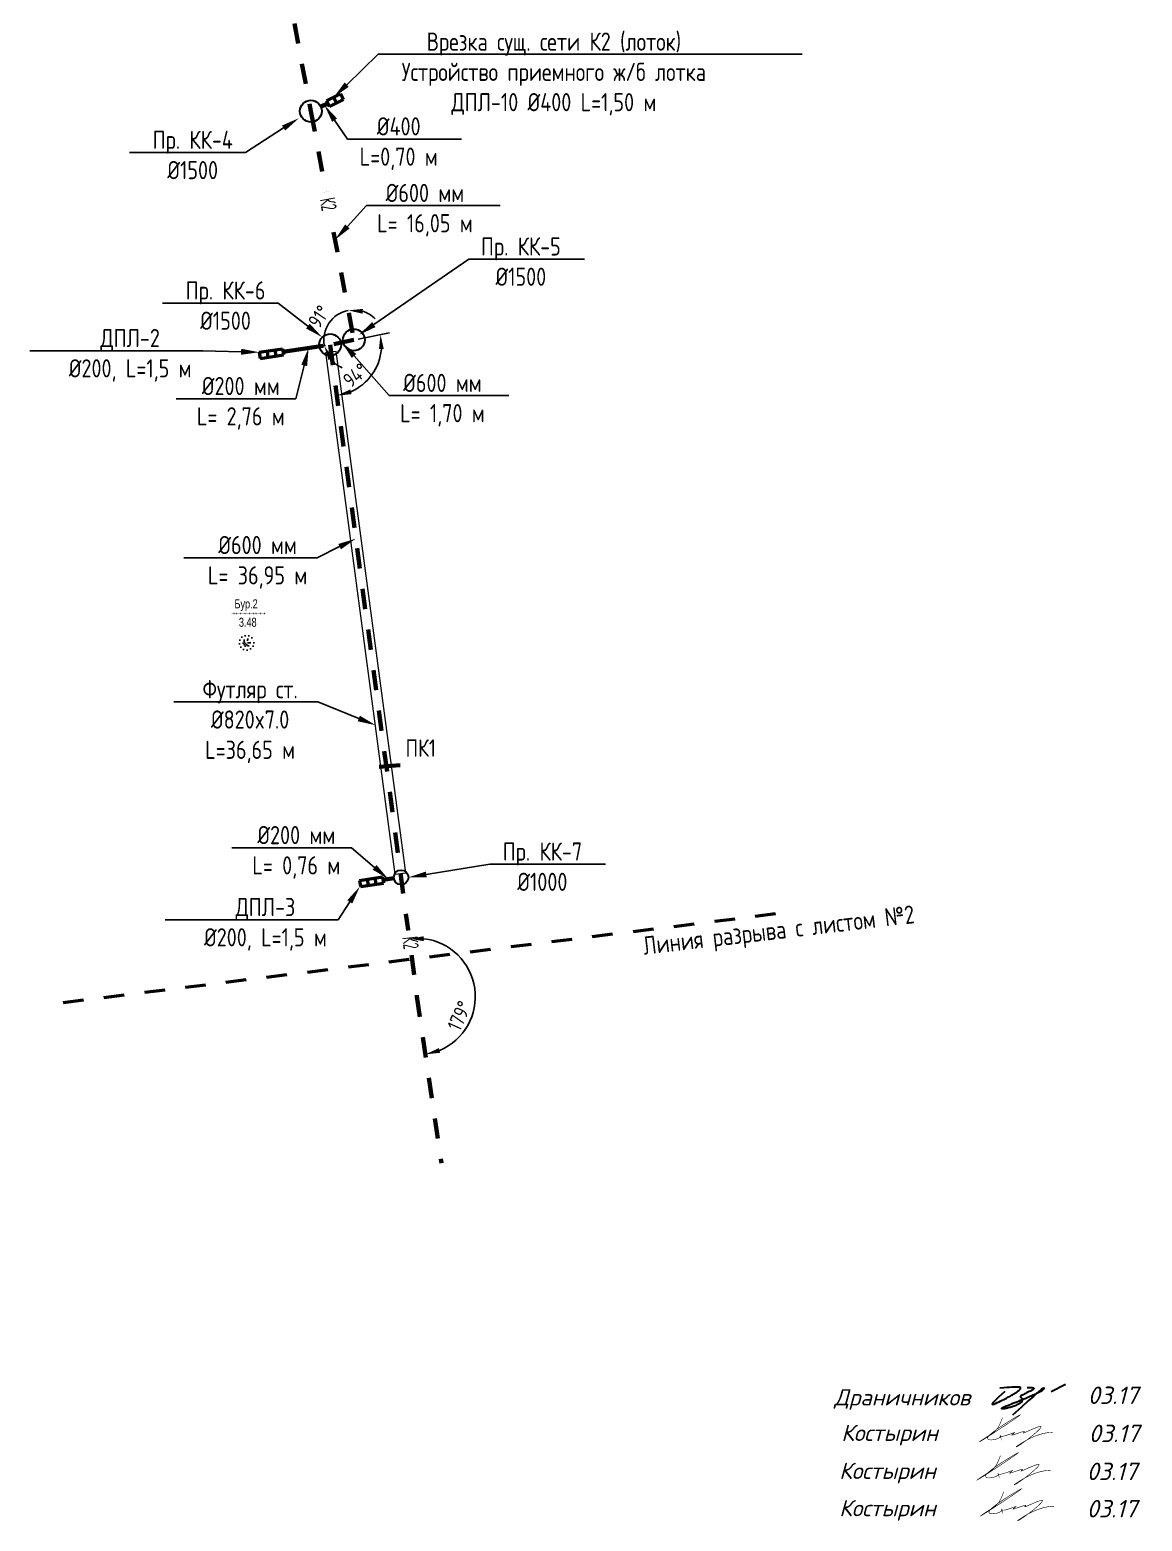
# Model space of a CAD drawing. Header units: millimetres. Extents: x 24859265 to 26550985, y 32092698 to 33532929.
# Drawn here: x 25903322 to 25979847, y 33197458 to 33300070 of the extents above; entities that cross this region are included whole.
import ezdxf
from ezdxf import colors
from ezdxf.entities.mleader import LeaderData, LeaderLine
from ezdxf.math import Vec2, Vec3

# ---------------------------------------------------------------- set-up
doc = ezdxf.new("R2010")
doc.units = ezdxf.units.MM
doc.linetypes.add('CONTI', pattern=[1, 0, 1])
doc.linetypes.add('Штриховая', pattern=[2822.222232818605, 1411.1111164093, -1411.111116409305])
for name, color, linetype in [('BORE', 7, 'CONTI'), ('Выноски', 7, 'Continuous'), ('РАМКА', 7, 'Continuous')]:
    doc.layers.add(name, color=color, linetype=linetype)
for name, color, linetype, lineweight in [('ВК_Текст', 7, 'Continuous', 25), ('Колодца К2', 30, 'Continuous', 30), ('Лотки К2', 30, 'Continuous', 30), ('Пикеты', 1, 'Continuous', 60), ('подпись', 7, 'Continuous', 25), ('Труба К2', 7, 'Continuous', 60)]:
    doc.layers.add(name, color=color, linetype=linetype, lineweight=lineweight)
doc.styles.add('GOST 2.304', font='GOST_0.TTF')
doc.styles.add('GOST_100', font='cs_gost2304.shx', dxfattribs={"width": 0.7, "height": 300})
doc.styles.add('ISO', font='isocpeur.ttf', dxfattribs={"oblique": 15, "height": 2.5})
doc.styles.add('SHRFT', font='TXT', dxfattribs={"width": 0.75})
doc.styles.get("Standard").update_dxf_attribs({"font": 'arial.ttf'})
doc.dimstyles.new('ISO-25', dxfattribs={"dimtxt": 2.5, "dimasz": 2.5, "dimexe": 1.25, "dimexo": 0.625, "dimtad": 1, "dimtxsty": 'Standard', "dimcen": 2.5, "dimadec": 0, "dimazin": 0, "dimtfac": 1, "dimtmove": 0, "dimatfit": 3, "dimfxl": 1, "dimarcsym": 0})

# ---------------------------------------------------------------- blocks, each defined once
blk = doc.blocks.new('*U4')
at = {"color": 255}
blk.add_wipeout([(-200.00000000000006, 125), (199.99999999999994, 125), (199.9999999999999, -125.00000000000006), (-200.0000000000001, -125.00000000000006)], dxfattribs=at)
at = {"layer": 'ВК_Текст', "insert": (0, 0), "char_height": 250, "attachment_point": 5, "style": 'GOST_100'}
blk.add_mtext('К2', dxfattribs=at)
blk = doc.blocks.new('*D26')
at = {"color": 0, "lineweight": -2, "transparency": 16777216}
blk.add_arc((25917882.47380207, 33319931.77534147), 2070.224609303288, 308.5759314372194, 54.69491914469556, dxfattribs=at)
at = {"color": 0, "transparency": 16777216}
for points in [[(25919018.29870229, 33321466.00598546), (25919139.53869921, 33321776.50876203), (25918147.41037103, 33321984.9773645)], [(25919242.74421956, 33318161.77027372), (25919103.98564531, 33318464.8497504), (25918264.12650239, 33317897.03428932)]]:
    blk.add_solid(points, dxfattribs=at)
at = {"color": 0, "transparency": 16777216, "insert": (25920764.73866849, 33320014.06778013), "char_height": 1000, "attachment_point": 5, "rotation": 271.6354252909556, "style": 'GOST 2.304'}
blk.add_mtext('162°', dxfattribs=at)
blk = doc.blocks.new('*D27')
at = {"color": 0, "lineweight": -2, "transparency": 16777216}
blk.add_line((25925916.21213686, 33278795.67998289), (25928059.2859718, 33279230.35063678), dxfattribs=at)
blk.add_arc((25923978.59604503, 33278402.68145905), 3538.780319145479, 293.837835166563, 355.2203393936302, dxfattribs=at)
at = {"color": 0, "transparency": 16777216}
for points in [[(25927338.68719283, 33278098.09711466), (25927671.45332696, 33278117.53447782), (25927446.75817044, 33279106.11419863)], [(25925453.93474358, 33275005.34729384), (25925363.64923419, 33275326.22053657), (25924446.17226066, 33274894.92738704)]]:
    blk.add_solid(points, dxfattribs=at)
at = {"color": 0, "transparency": 16777216, "insert": (25925716.93898015, 33276303.42652947), "char_height": 1000, "attachment_point": 5, "rotation": 39.62734489818458, "style": 'GOST 2.304'}
blk.add_mtext('94°', dxfattribs=at)
blk = doc.blocks.new('*D28')
at = {"color": 0, "lineweight": -2, "transparency": 16777216}
blk.add_arc((25929957.43726328, 33233549.44913443), 4014.564283130288, 292.7111792100353, 83.28351108268237, dxfattribs=at)
at = {"color": 0, "transparency": 16777216}
for points in [[(25930428.24117212, 33237369.79979723), (25930425.6925533, 33237703.12338724), (25929426.9960927, 33237528.81573578)], [(25931552.10286237, 33229685.60203056), (25931462.70607762, 33230006.72401047), (25930544.03853022, 33229577.97266629)]]:
    blk.add_solid(points, dxfattribs=at)
at = {"color": 0, "transparency": 16777216, "insert": (25932873.65359808, 33232228.7217494), "char_height": 1000, "attachment_point": 5, "rotation": 65.63466788379746, "style": 'GOST 2.304'}
blk.add_mtext('179°', dxfattribs=at)
blk = doc.blocks.new('Косов')
at = {"layer": 'подпись', "color": 5, "lineweight": 30, "const_width": 0.07513148009015776}
blk.add_lwpolyline([(0, 0), (-0.07328898886044044, -0.1937150149605031), (-0.1397563794203052, -0.3641328199355485), (-0.2004995418305953, -0.5143439100787646), (-0.2566158462445856, -0.6474387805438937), (-0.3092026628130498, -0.7665079264847918), (-0.3593573616903996, -0.8746418430550875), (-0.4081773130269539, -0.9749310254086367), (-0.4567598869757603, -1.070465968698954), (-0.506434094245833, -1.16395799083557), (-0.5594555077707355, -1.256601700749684), (-0.6183113410436363, -1.349212530128284), (-0.6854888075556573, -1.442605910658244), (-0.7634751207976933, -1.537597274026666), (-0.8547574942615483, -1.63500205192031), (-0.961823141439254, -1.735635676026163), (-1.087159275821705, -1.840313578031214), (-1.232196190668674, -1.949572188416596), (-1.394136498312946, -2.06283193284105), (-1.569125890850955, -2.179234235757235), (-1.753310060384592, -2.297920521618266), (-1.942834699013019, -2.418032214876803), (-2.133845498833807, -2.538710739985959), (-2.322488151948392, -2.659097521398508), (-2.504908350455707, -2.778333983567336), (-2.674847880744665, -2.893545159917949), (-2.816432906361342, -2.993790519765867), (-2.91138568514566, -3.066113141399114), (-2.941428474932991, -3.097556103105944), (-2.888283533561207, -3.075162483174381), (-2.733673118867273, -2.98597535989245), (-2.459319488689516, -2.817037811548403), (-2.046944900863537, -2.555392916430264), (-1.490260853404379, -2.19603471256903), (-0.8309358050285027, -1.765761076967124), (-0.1226274546318109, -1.29932084636971), (0.5810064988913837, -0.8314628575220695), (1.226308356647905, -0.3969359471695952), (1.75962041974276, -0.03048895205745339), (2.127284989280724, 0.2331292910689626), (2.275644366369534, 0.3591699454646005), (2.169348876885579, 0.3239603392578374), (1.846280945803073, 0.14813246007202), (1.362631022866253, -0.1366055395955073), (0.7745895578216277, -0.4985455072475133), (0.1383470004134324, -0.9059792903869948), (-0.4899061996122782, -1.327198736516607), (-1.053979592510814, -1.730495693139119), (-1.497682728534755, -2.084162007757413), (-1.778595489148529, -2.363301329384626), (-1.909379080644158, -2.570264513074903), (-1.916465040521189, -2.714214215392758), (-1.826284906282808, -2.804313092902703), (-1.665270215426744, -2.849723802169251), (-1.459852505455046, -2.859608999757029), (-1.236463313868398, -2.843131342230322), (-1.021534178167485, -2.80945348615387), (-0.8365743664082856, -2.76655938966951), (-0.683404068875916, -2.71771821722939), (-0.5589212064107869, -2.665020434862754), (-0.4600236998535365, -2.610556508599416), (-0.3836094700441208, -2.556416904468506), (-0.3265764378231779, -2.504692088499723), (-0.2858225240324828, -2.457472526722427), (-0.2582456495113092, -2.416848685166201), (-0.2409497057733461, -2.384538506196805), (-0.2318624670194822, -2.360769837525936), (-0.2291176781220656, -2.345398003201581), (-0.2308490839552633, -2.338278327271723), (-0.2351904293911957, -2.339266133784463), (-0.2402754593051668, -2.348216746787671), (-0.2442379185692971, -2.364985490329559), (-0.2452115520557072, -2.389427688457886), (-0.2418676145284735, -2.420898252668849), (-0.2350274003013055, -2.456750444249906), (-0.2260497135798687, -2.493837111936728), (-0.2162933585684641, -2.529011104464871), (-0.2071171394713929, -2.559125270569893), (-0.1998798604931835, -2.581032458987465), (-0.1959403258383645, -2.59158551845303), (-0.1966573397105549, -2.587637297702145), (-0.2029241089587686, -2.567317067644581), (-0.2137714510074602, -2.533859787885831), (-0.2277645859251152, -2.491776840205716), (-0.2434687337783998, -2.445579606383944), (-0.2594491146376185, -2.399779468200109), (-0.2742709485696651, -2.35888780743403), (-0.2864994556423426, -2.327416005865416), (-0.2946998559259555, -2.309875445273974), (-0.2969990816911832, -2.309120716355551), (-0.2897709140379447, -2.321379245470894), (-0.2689508462667618, -2.341221667896889), (-0.230474371680657, -2.363218618910537), (-0.170276983580834, -2.381940733788497), (-0.08429417527122496, -2.391958647807883), (0.03153855994764854, -2.387842996245467), (0.1812857287720817, -2.364164414378251), (0.3660650047072522, -2.317628573146862), (0.5752067284893201, -2.253481286147348), (0.7950944076617361, -2.179103402639726), (1.012111549766132, -2.101875771883556), (1.21264166234937, -2.029179243138856), (1.383068252950125, -1.968394665665528), (1.509774829115486, -1.926902888723248), (1.579144898385721, -1.912084761572032), (1.583010662750439, -1.928610911074429), (1.534999101974563, -1.970311074503684), (1.454185890268946, -2.028304766736028), (1.359646701844667, -2.093711502647466), (1.270457210912127, -2.157650797114229), (1.205693091681951, -2.211242165012209), (1.184430018363628, -2.24560512121775), (1.225743665168466, -2.251859180606857), (1.342211195730442, -2.224131152077007), (1.520415731369667, -2.168577020612133), (1.740441882831419, -2.094360065217074), (1.982374260862116, -2.010643564897123), (2.226297476203854, -1.926590798657458), (2.452296139603732, -1.851365045503144), (2.640454861804301, -1.794129584439474), (2.770858253551296, -1.764047694471515), (2.830399574328794, -1.767019887128185), (2.833206678580609, -1.795895604034172), (2.800216069490489, -1.840261519337673), (2.752364250240362, -1.889704307187117), (2.71058772401534, -1.933810641730702), (2.695822993998718, -1.962167197116855), (2.729006563373787, -1.964360647494004), (2.831074935323613, -1.929977667010348), (3.015668041441813, -1.852548153736848), (3.267239526957837, -1.74137490143471), (3.562946465513505, -1.609703927787791), (3.879945930748363, -1.470781250479604), (4.195394996301729, -1.337852887194117), (4.486450735814742, -1.224164855614958), (4.730270222926492, -1.142963173425983), (4.904010531278118, -1.107493858310818), (4.990464882817378, -1.127502892461166), (4.994971092719879, -1.198736116099781), (4.928503124469444, -1.313439333957149), (4.802034941550573, -1.463858350763871), (4.62654050744527, -1.642238971250549), (4.412993785638037, -1.840827000147783), (4.172368739612693, -2.051868242186174), (3.915639332853516, -2.267608502096323), (3.65274303159913, -2.481060775397168), (3.38947131310988, -2.688306820762477), (3.130579157403645, -2.886195587654242), (2.880821544496484, -3.071576025534455), (2.644953454405822, -3.241297083865334), (2.4277298671484, -3.392207712108757), (2.233905762739596, -3.521156859727057), (2.06823612119706, -3.624993476182112), (1.935649452800817, -3.700824862479521), (1.841768388879245, -3.746791725798175), (1.792389091022187, -3.761293124860572), (1.79330772082335, -3.742728118389095), (1.850320439871666, -3.68949576510613), (1.969223409760616, -3.599995123734175), (2.155812792080724, -3.472625252995613), (2.415884748423196, -3.305785211612829), (2.752626198529015, -3.100845159682081), (3.158787094745776, -2.871059662794551), (3.624508147569486, -2.632654387915295), (4.139930067496607, -2.401855002009484), (4.695193565022691, -2.194887172042286), (5.280439350646247, -2.02797656497853), (5.885808134861236, -1.917348847783387), (6.50144062816571, -1.879229687421912)], dxfattribs=at)
blk = doc.blocks.new('Драничников')
at = {"layer": 'подпись', "color": 5, "lineweight": 30}
for points in [[(1.856487378461338, 1.954604087917232), (0.9443946431343875, 1.144106291818275), (0.3477724536323876, 0.5765809232253787), (0.01854924306553585, 0.216034698386693), (-0.09134655545642545, 0.0264743335503681), (-0.02998650882352649, -0.02809345503533223), (0.1545578160740888, 0.01633804887757151), (0.4142148523466176, 0.1237755615372862), (0.700913033103916, 0.2582257991919619), (0.974858494128398, 0.389834351016475), (1.22936818189396, 0.513302297891812), (1.466036745546944, 0.6294695936257995), (1.686458834233576, 0.7391761920262638), (1.892229097100312, 0.8432620469010885), (2.084942183293379, 0.9425671120578727), (2.266192741959344, 1.037931341304443), (2.437575422244208, 1.130194688448626), (2.600457517376867, 1.220055009849432), (2.755296896913933, 1.307641772071349), (2.902324074494459, 1.392942344229994), (3.041769563757157, 1.475944095441037), (3.173863878341308, 1.556634394820094), (3.298837531886079, 1.635000611482894), (3.416921038029955, 1.711030114545053), (3.528344910412102, 1.784710273122357), (3.633220458700748, 1.85597556450233), (3.731182176680591, 1.924548898659907), (3.821745354165728, 1.990100293742103), (3.904425280969804, 2.052299767895875), (3.978737246906803, 2.110817339268351), (4.044196541790825, 2.165323026006149), (4.100318455435854, 2.21548684625634), (4.146618277655421, 2.260978818165938), (4.182906808328426, 2.30161237304759), (4.210176887591729, 2.337774594877317), (4.229716865646424, 2.36999598079683), (4.242815092694059, 2.398807027947953), (4.250759918935955, 2.424738233472397), (4.254839694573775, 2.448320094511985), (4.256342769808839, 2.470083108208257), (4.256557494842355, 2.490557771703209), (4.256446974604387, 2.510157746458503), (4.255673332939637, 2.52882935121562), (4.253573448419957, 2.546402069036333), (4.249484199618905, 2.562705382982074), (4.242742465109131, 2.577568776114504), (4.232685123463284, 2.590821731495225), (4.218649053254353, 2.602293732185672), (4.199971133054987, 2.611814261247559), (4.175789305009857, 2.619285429327306), (4.144445765551154, 2.624899857410867), (4.104083774682408, 2.628922794069183), (4.052846592407832, 2.631619487873138), (3.988877478731069, 2.633255187393559), (3.910319693655879, 2.634095141201385), (3.815316497186359, 2.634404597867331), (3.702011149326154, 2.634448805962506), (3.566908052837789, 2.634126718412176), (3.399956181517496, 2.631872105559751), (3.189465651920159, 2.625752442103021), (2.923746580600778, 2.613835202739949), (2.591109084114009, 2.59418786216844), (2.17986327901508, 2.564877895086454), (1.678319281858307, 2.523972776191727), (1.07478720919903, 2.469539980182219)], [(5.304213564505403, 2.566545171817666), (5.525989789249252, 2.566507279164739), (5.707012465710477, 2.566242030593799), (5.851999229185139, 2.565522070187114), (5.965667714969754, 2.56412004202673), (6.052735558360496, 2.561808590194858), (6.117920394653879, 2.558360358773427), (6.165939859146079, 2.553547991844653), (6.201511587133609, 2.547144133490519), (6.228727985138221, 2.53896879360957), (6.24918054458567, 2.529031445364922), (6.26383552812672, 2.517388927735908), (6.273659198412361, 2.504098079702317), (6.279617818093811, 2.489215740243424), (6.282677649822176, 2.472798748338732), (6.283804956248332, 2.454903942967746), (6.283966000023725, 2.435588163109799), (6.283261828222408, 2.414671418663431), (6.278332625613416, 2.391026403202318), (6.26495336138953, 2.363288981219), (6.238899004743075, 2.33009501720619), (6.195944524866036, 2.290080375656601), (6.13186489095142, 2.241880921062716), (6.042435072191438, 2.184132517917192), (5.923430037778417, 2.11547103071274), (5.772778322682825, 2.035290177001627), (5.597022724986346, 1.946015086574505), (5.40485960854835, 1.85082874228226), (5.204985337228436, 1.752914126975099), (5.006096274885749, 1.655454223503966), (4.81688878538057, 1.561632014718953), (4.646059232571361, 1.474630483471003), (4.50230398031897, 1.397632612610266), (4.392159511261866, 1.333022481553826), (4.313522783159442, 1.279988555983721), (4.262130872551779, 1.236920398147845), (4.233720855978277, 1.202207570294661), (4.224029809977878, 1.17423963467246), (4.228794811090438, 1.151406153529251), (4.243752935855241, 1.132096689113666), (4.2646412608118, 1.1147008036736), (4.287841037600515, 1.097772260953604), (4.312310218264088, 1.080521630683165), (4.337650929946108, 1.062323684088312), (4.363465299790619, 1.042553192394621), (4.389355454940983, 1.020584926828008), (4.414923522540903, 0.9957936586141045), (4.439771629734309, 0.9675541589788281), (4.463501903664564, 0.9352411991479244), (4.485609108958897, 0.8983937518434573), (4.50515856017671, 0.8572075957724223), (4.5211082093615, 0.81204271113819), (4.532416008555742, 0.7632590781441877), (4.538039909802592, 0.7112166769936721), (4.536937865144864, 0.6562754878900705), (4.528067826625829, 0.5987954910364692), (4.510387746288529, 0.5391366666364092), (4.482947150086829, 0.4776558371721649), (4.445161859621066, 0.4146971942416258), (4.396539270402286, 0.3506017717214718), (4.336586777941534, 0.2857106034887238), (4.264811777750197, 0.2203647234203459), (4.180721665339775, 0.1549051653927904), (4.083823836221086, 0.08967296328324892), (3.973625685905517, 0.02500915096851486), (3.850127214393183, -0.03873892223265329), (3.715298839638763, -0.1011986452323299), (3.571603584086688, -0.1619910915006813), (3.42150447018048, -0.220737334508101), (3.267464520363887, -0.2770584477246416), (3.111946757081114, -0.3305755046202989), (2.957414202775794, -0.3809095786655234), (2.806329879892132, -0.4276817433304245), (2.660825250159974, -0.470582541948886), (2.521705532455371, -0.509580397310117), (2.389444384940703, -0.5447132020672143), (2.264515465778231, -0.5760188488730478), (2.14739243312988, -0.6035352303804871), (2.038548945158595, -0.6273002392427998), (1.938458660025958, -0.6473517681127419), (1.847595235894914, -0.6637277096434104), (1.76627444487292, -0.6764975336984662), (1.694180514852519, -0.6858570189852458), (1.630839787671107, -0.6920335214214219), (1.575778605166306, -0.6952543969249518), (1.52852330917608, -0.6957470014137357), (1.488600241537824, -0.6937386908056169), (1.455535744089389, -0.6894568210186094), (1.428856158668509, -0.6831287479704429), (1.408122562044696, -0.6749565658105325), (1.393034970715689, -0.6650413216135007), (1.383328136109867, -0.6534588006851436), (1.378736809656857, -0.6402847883314848), (1.378995742785492, -0.6255950698584911), (1.383839686925171, -0.6094654305723566), (1.393003393504841, -0.5919716557787069), (1.406221613953676, -0.5731895307836226), (1.424056422623948, -0.5529169614379157), (1.45037918556261, -0.529840335771496), (1.489888591739145, -0.5023681623591187), (1.547283330123378, -0.4689089497754821), (1.62726208968536, -0.4278712065953414), (1.734523559394802, -0.377663441393338), (1.873766428221643, -0.3166941627443975), (2.049689385135366, -0.2433718792230479), (2.26488491914472, -0.1568061134842651), (2.513520719411076, -0.05891044450368099), (2.787658275134618, 0.04770053466285162), (3.079359075515981, 0.1604122309597074), (3.38068460975478, 0.2766100513307492), (3.683696367051084, 0.3936794027205792), (3.980455836605529, 0.5090056920730603), (4.263024507617843, 0.6199743263326241), (4.5251090419722, 0.724501209585128), (4.766996792286704, 0.8226242344834986), (4.99062028386345, 0.914911790822714), (5.197912042004873, 1.00193226839724), (5.390804592012614, 1.084254057001999), (5.571230459189451, 1.16244554643157), (5.741122168837023, 1.237075126480875), (5.902412246257427, 1.308711186944436), (6.05675217957662, 1.377865278637728), (6.204669308215216, 1.444821596457928), (6.346409934417807, 1.509807496323162), (6.482220360428528, 1.573050334151048), (6.61234688849197, 1.634777465859713), (6.737035820852157, 1.695216247367), (6.856533459753791, 1.754594034590809), (6.971086107441351, 1.813138183448928), (7.08082638820008, 1.870975002784689), (7.185432214479761, 1.927826613142884), (7.284467820770828, 1.983314087993733), (7.377497441564174, 2.037058500807404), (7.464085311350459, 2.088680925054064), (7.543795664620461, 2.13780243420382), (7.616192735864956, 2.184044101726897), (7.68084075957438, 2.227027001093518), (7.737357651497859, 2.266441675637566), (7.785576052418378, 2.302256548148193), (7.825382284376474, 2.334509511278725), (7.856662669413595, 2.363238457681689), (7.879303529570734, 2.388481280010183), (7.893191186888771, 2.410275870917417), (7.898211963409153, 2.42866012305609), (7.894252181172305, 2.443671929079471), (7.881291314991586, 2.455199189888845), (7.85968145076788, 2.462529839380466), (7.829867827173189, 2.464801819698891), (7.792295682880308, 2.461153072988736), (7.747410256561921, 2.450721541394671), (7.695656786890481, 2.432645167061423), (7.637480512538446, 2.406061892133607), (7.573326672178382, 2.370109658755837), (7.496093551097147, 2.317453080854989), (7.368491621038743, 2.214863459486196), (7.145684400361802, 2.022638767487081), (6.782835407424159, 1.701076977695152), (6.235108160584218, 1.210476062947862), (5.457666178200952, 0.5111339960826058), (4.405672978632197, -0.4366512500631075), (3.034292080235446, -1.672581702652224)], [(8.980710327489533, 1.965112983677784), (11.17302765845113, 3.080672687485674)]]:
    blk.add_lwpolyline(points, dxfattribs=at)
blk = doc.blocks.new('*D65')
at = {"color": 0, "lineweight": -2, "transparency": 16777216}
blk.add_line((25923672.33214435, 33278340.56323998), (25922972.52692356, 33278198.62468987), dxfattribs=at)
for start, end in [(100.6234296485324, 191.4655264953929), (44.60521323750825, 72.61432144302033), (219.474634700905, 247.4837429064171)]:
    blk.add_arc((25925609.94823617, 33278733.56176382), 2066.124087307247, start, end, dxfattribs=at)
at = {"color": 0, "transparency": 16777216}
for points in [[(25926217.48120723, 33280538.91851497), (25926237.14037717, 33280871.67161886), (25925229.05148053, 33280764.27257673)], [(25923864.62611172, 33277348.37787138), (25924165.56276864, 33277491.72444314), (25923585.05472492, 33278322.86112801)]]:
    blk.add_solid(points, dxfattribs=at)
at = {"color": 0, "transparency": 16777216, "insert": (25923221.61892979, 33280341.81408568), "char_height": 1000, "attachment_point": 5, "rotation": 56.0444780719677, "style": 'GOST 2.304'}
blk.add_mtext('91°', dxfattribs=at)
blk = doc.blocks.new('BL_985')
at = {"color": 0}
for radius in [2, 1, 0.8, 0.6, 0.4, 0.2]:
    blk.add_circle((0, 0), radius, dxfattribs=at)

msp = doc.modelspace()

# ---------------------------------------------------------------- linework, layer by layer
at = {"color": 6, "lineweight": 20}
for p, q in [((25923682.53693682, 33277862.52796214), (25924405.80650519, 33277958.93826934)), ((25928465.79536002, 33241978.55086175), (25923682.53693682, 33277862.52796214)), ((25929189.06493018, 33242074.96116919), (25924405.80650519, 33277958.93826934)), ((25928465.79536002, 33241978.55086175), (25929189.06493018, 33242074.96116921))]:
    msp.add_line(p, q, dxfattribs=at)
at = {"layer": 'BORE', "color": 5}
msp.add_line((25917228.30179533, 33259918.26173689), (25919525.17679533, 33259918.26173689), dxfattribs=at)
at = {"layer": 'Колодца К2'}
for centre, radius in [((25922657.78623055, 33294472.70161611), 750), ((25925609.94823617, 33278733.56176382), 750), ((25923987.29625357, 33278404.44608577), 750), ((25928863.43401314, 33241756.65520519), 500)]:
    msp.add_circle(centre, radius, dxfattribs=at)
at = {"layer": 'Лотки К2', "lineweight": 50}
for p, q in [((25923739.99735234, 33295187.99646073, 110771.8653617253), (25924702.52915672, 33295672.00177285, -26328.33420621324)), ((25923739.99735234, 33295187.99646073, 110771.8653617253), (25923934.69749021, 33294800.80014219, -110771.8653617253)), ((25923934.69749021, 33294800.80014219, -110771.8653617253), (25924897.22929459, 33295284.80545431, -247872.0649296637)), ((25924221.26325453, 33295429.99911679, 84443.53115551201), (25924415.9633924, 33295042.80279825, -137100.1995679385)), ((25924702.52915672, 33295672.00177285, -26328.33420621324), (25924897.22929459, 33295284.80545431, -247872.0649296637)), ((25919107.54835533, 33277886.04131809, 300528.7333419871), (25920704.78038191, 33278131.98692298, 221543.7307228)), ((25919107.54835533, 33277886.04131809, 300528.7333419871), (25919173.50581761, 33277457.6971271, 78985.00261853656)), ((25919173.50581761, 33277457.6971271, 78985.00261853656), (25920770.7378442, 33277703.642732)), ((25919639.95903086, 33277968.02318638, 274200.3991357738), (25919705.91649315, 33277539.6789954, 52656.66841232334)), ((25920172.36970638, 33278050.00505468, 247872.0649295606), (25920238.32716867, 33277621.66086369, 26328.33420611016)), ((25920704.78038191, 33278131.98692298, 221543.7307228), (25920770.7378442, 33277703.642732)), ((25925994.72134255, 33241547.68900045, 219625.3029322454), (25927591.95336913, 33241793.63460534, 140640.3003130584)), ((25925994.72134255, 33241547.68900045, 219625.3029322454), (25926060.67880483, 33241119.34480945, -1918.427791205104)), ((25926527.13201808, 33241629.67086874, 193296.9687260322), (25926593.08948037, 33241201.32667776, -28246.76199741832)), ((25927059.5426936, 33241711.65273704, 166968.634519819), (25927125.50015589, 33241283.30854605, -54575.0962036315)), ((25927591.95336913, 33241793.63460534, 140640.3003130584), (25927657.91083142, 33241365.29041436, -80903.43040974166)), ((25926060.67880483, 33241119.34480945, -1918.427791205104), (25927657.91083142, 33241365.29041436, -80903.43040974166))]:
    msp.add_line(p, q, dxfattribs=at)
at = {"layer": 'Пикеты'}
msp.add_line((25927347.77374266, 33249359.56898446), (25928794.57259946, 33249478.01662015), dxfattribs=at)
at = {"layer": 'Труба К2', "linetype": 'Штриховая'}
msp.add_line((25923339.68653984, 33294784.97067988), (25923837.34714153, 33294994.39820156), dxfattribs=at)
at = {"layer": 'Труба К2', "linetype": 'Штриховая', "ltscale": 20}
for p, q in [((25920737.75911305, 33277917.81482749, 110771.8653614), (25923492.81024806, 33278330.39481734)), ((25927624.93210027, 33241579.46250985, 29868.43495165836), (25928367.80182939, 33241690.71024003))]:
    msp.add_line(p, q, dxfattribs=at)
at = {"layer": 'Труба К2', "linetype": 'Штриховая'}
msp.add_lwpolyline([(25918228.5268831, 33348557.23025773), (25918862.46381132, 33327526.48934194), (25917882.47380206, 33319931.77534146), (25922657.78623055, 33294472.70161611), (25925609.94823617, 33278733.56176382), (25923978.59604503, 33278402.68145905), (25929957.43726328, 33233549.44913442), (25931650.8082933, 33222084.79064061)], dxfattribs=at)

# ---------------------------------------------------------------- block references
at = {"color": 1, "xscale": 532.4000000000002, "yscale": 532.4000000000002, "zscale": 532.4000000000002}
for p in [(25970233.08062858, 33204571.7856616), (25970090.41382692, 33201958.48950089), (25970328.19182969, 33199487.3194998)]:
    msp.add_blockref('Косов', p, dxfattribs=at)
at = {"layer": 'BORE', "color": 5, "lineweight": 60, "xscale": 250, "yscale": 250, "zscale": 250}
msp.add_blockref('BL_985', (25918238.28838429, 33257894.64814331), dxfattribs=at)
at = {"layer": 'подпись', "color": 1, "ltscale": 100, "xscale": 448, "yscale": 448, "zscale": 448}
msp.add_blockref('Драничников', (25969568.90226446, 33205498.10059115), dxfattribs=at)

# ---------------------------------------------------------------- texts
at = {"insert": (25945439.34759612, 33237661.3026915), "char_height": 1250, "attachment_point": 1, "rotation": 6.701140110572939, "style": 'GOST 2.304'}
msp.add_mtext_dynamic_manual_height_columns('Линия разрыва с листом №2', width=25694.82587944716, gutter_width=12.5, heights=[0], dxfattribs=at)
at = {"layer": 'BORE', "color": 5, "style": 'SHRFT', "width": 0.75}
for s, p in [(' Бур.2', (25917228.30179533, 33260261.39995482)), ('3.48', (25917704.67383704, 33258998.3072963))]:
    msp.add_text(s, height=625, dxfattribs=at).set_placement(p)
at = {"layer": 'Пикеты', "style": 'GOST 2.304'}
msp.add_text('ПК1', height=1200, dxfattribs=at).set_placement((25929176.31633653, 33250052.45750096))
at = {"layer": 'РАМКА', "style": 'ISO', "oblique": 15}
for s, height, p in [('Драничников', 1120, (25958657.64012529, 33205417.80363092)), ('03.17', 1200, (25976107.19990847, 33205520.06530675)), ('Костырин', 1120, (25959149.10556515, 33202974.2272725)), ('03.17', 1200, (25976175.78512132, 33202894.84830037)), ('Костырин', 1120, (25959006.43876348, 33200360.93111178)), ('03.17', 1200, (25976033.11831966, 33200281.55213965)), ('Костырин', 1120, (25959006.43876348, 33197795.10033643)), ('03.17', 1200, (25976033.11831966, 33197715.7213643))]:
    msp.add_text(s, height=height, dxfattribs=at).set_placement(p)

# ---------------------------------------------------------------- dimensions: what is measured, and where the dimension line sits
dim = msp.add_angular_dim_2l(base=(25919753.06753825, 33319044.80915996), line1=((25917882.47380206, 33319931.77534146), (25922657.78623055, 33294472.70161611)), line2=((25918862.46381132, 33327526.48934194), (25917882.47380206, 33319931.77534146)), dimstyle='ISO-25', override={"dimscale": 500.0000000000001, "dimtxt": 2, "dimasz": 2, "dimtxsty": 'GOST 2.304'})
dim.commit()
dim.dimension.update_dxf_attribs({"geometry": '*D26', "text_midpoint": (25920764.73866849, 33320014.06778013)})

# ---------------------------------------------------------------- leaders
at = {"layer": 'Выноски', "color": 0, "lineweight": -2}
ml = msp.add_multileader_mtext('Standard', dxfattribs=at)
ml.set_content('{\\C0;Пр. КК-4\\P%%C1500}', color=5, style='GOST 2.304')
ml.set_leader_properties(lineweight=-3)
ml.build(insert=Vec2(0, 0))
ml.multileader.update_dxf_attribs({"text_left_attachment_type": 6, "text_right_attachment_type": 6, "dogleg_length": 1, "arrow_head_size": 1250, "scale": 500})
ctx = ml.context
ctx.base_point, ctx.scale, ctx.char_height, ctx.arrow_head_size, ctx.landing_gap_size, ctx.plane_origin = Vec3(25911004.8182852, 33291627.47038371), 500, 1250, 1250, 900, Vec3(25922870.04163932, 33274372.01087406)
ctx.left_attachment, ctx.right_attachment, ctx.text_align_type = 6, 6, 1
notes = []
notes.append((ctx, [(1, (1, 1, 0), (25918149.48377782, 33291627.47038371), (-1, 0), 99.84776566922665, [(1, [(25921834.85808445, 33293990.72356804)], 0, [])])]))
ctx.mtext.insert, ctx.mtext.alignment, ctx.mtext.flow_direction = Vec3(25914527.22714867, 33293127.47038371), 2, 5
ml = msp.add_multileader_mtext('Standard', dxfattribs=at)
ml.set_content('{\\C0;Пр. КК-5\\P%%C1500}', color=5, style='GOST 2.304')
ml.set_leader_properties(lineweight=-3)
ml.build(insert=Vec2(0, 0))
ml.multileader.update_dxf_attribs({"text_left_attachment_type": 6, "text_right_attachment_type": 6, "dogleg_length": 1, "arrow_head_size": 1250, "scale": 500})
ctx = ml.context
ctx.base_point, ctx.scale, ctx.char_height, ctx.arrow_head_size, ctx.landing_gap_size, ctx.plane_origin = Vec3(25933625.00150511, 33284292.24258335, 4288), 500, 1250, 1250, 900, Vec3(25926601.42244428, 33263772.75594203, 4288)
ctx.left_attachment, ctx.right_attachment, ctx.text_align_type = 6, 6, 1
notes.append((ctx, [(0, (1, 1, 0), (25933525.15373944, 33284292.24258335, 4288), (1, 0), 99.84776566922665, [(1, [(25925959.17766723, 33279079.97125237, 4288)], 0, [])])]))
ctx.mtext.insert, ctx.mtext.alignment, ctx.mtext.flow_direction = Vec3(25937102.28885321, 33285792.24258335, 4288), 2, 5
ml = msp.add_multileader_mtext('Standard', dxfattribs=at)
ml.set_content('{\\C0;Пр. КК-6\\P%%C1500}', color=5, style='GOST 2.304')
ml.set_leader_properties(lineweight=-3)
ml.build(insert=Vec2(0, 0))
ml.multileader.update_dxf_attribs({"text_left_attachment_type": 6, "text_right_attachment_type": 6, "dogleg_length": 1, "arrow_head_size": 1250, "scale": 500})
ctx = ml.context
ctx.base_point, ctx.scale, ctx.char_height, ctx.arrow_head_size, ctx.landing_gap_size, ctx.plane_origin = Vec3(25913262.21644587, 33281263.01516477, 4288), 500, 1250, 1250, 900, Vec3(25910996.38092893, 33260694.61603592, 4288)
ctx.left_attachment, ctx.right_attachment, ctx.text_align_type = 6, 6, 1
notes.append((ctx, [(1, (1, 1, 0), (25920405.98844314, 33281263.01516477, 4288), (-1, 0), 99.84776566922665, [(1, [(25923441.3095352, 33278918.64303574, 4288)], 0, [])])]))
ctx.mtext.insert, ctx.mtext.alignment, ctx.mtext.flow_direction = Vec3(25916784.17856167, 33282763.01516477, 4288), 2, 5
ml = msp.add_multileader_mtext('Standard', dxfattribs=at)
ml.set_content('{\\C0;ДПЛ-2\\P%%C200, L=1,5 м}', color=5, style='GOST 2.304')
ml.set_leader_properties(lineweight=-3)
ml.build(insert=Vec2(0, 0))
ml.multileader.update_dxf_attribs({"text_left_attachment_type": 6, "text_right_attachment_type": 6, "dogleg_length": 1, "arrow_head_size": 1250, "scale": 500})
ctx = ml.context
ctx.base_point, ctx.scale, ctx.char_height, ctx.arrow_head_size, ctx.landing_gap_size, ctx.plane_origin = Vec3(25905331.58332737, 33277988.73472042), 500, 1250, 1250, 900, Vec3(25904153.49404684, 33257564.66066551)
ctx.left_attachment, ctx.right_attachment, ctx.text_align_type = 6, 6, 1
notes.append((ctx, [(1, (1, 1, 0), (25915217.49256552, 33277988.73472042), (-1, 0), 99.84776566922665, [(1, [(25919107.54835533, 33277886.04131809)], 0, [])])]))
ctx.mtext.insert, ctx.mtext.alignment, ctx.mtext.flow_direction = Vec3(25910224.61406361, 33279488.73472042), 2, 5
ml = msp.add_multileader_mtext('Standard', dxfattribs=at)
ml.set_content('{\\C0;%%C600 мм\\PL= 1,70 м}', color=5, style='GOST 2.304')
ml.set_leader_properties(lineweight=-3)
ml.build(insert=Vec2(0, 0))
ml.multileader.update_dxf_attribs({"text_left_attachment_type": 6, "text_right_attachment_type": 6, "dogleg_length": 1, "arrow_head_size": 1250, "scale": 500})
ctx = ml.context
ctx.base_point, ctx.scale, ctx.char_height, ctx.arrow_head_size, ctx.landing_gap_size, ctx.plane_origin = Vec3(25928153.83342908, 33274902.99827142), 500, 1250, 1250, 900, Vec3(25911203.24622273, 33259789.95506849)
ctx.left_attachment, ctx.right_attachment, ctx.text_align_type = 6, 6, 1
notes.append((ctx, [(0, (1, 1, 0), (25928053.98566341, 33274902.99827142), (1, 0), 99.84776566922665, [(1, [(25924794.2721406, 33278568.12161143)], 0, [])])]))
ctx.mtext.insert, ctx.mtext.alignment, ctx.mtext.flow_direction = Vec3(25931706.62113458, 33276402.99827142), 2, 5
ml = msp.add_multileader_mtext('Standard', dxfattribs=at)
ml.set_content('{\\C0;%%C200 мм\\PL= 2,76 м}', color=5, style='GOST 2.304')
ml.set_leader_properties(lineweight=-3)
ml.build(insert=Vec2(0, 0))
ml.multileader.update_dxf_attribs({"text_left_attachment_type": 6, "text_right_attachment_type": 6, "dogleg_length": 1, "arrow_head_size": 1250, "scale": 500})
ctx = ml.context
ctx.base_point, ctx.scale, ctx.char_height, ctx.arrow_head_size, ctx.landing_gap_size, ctx.plane_origin = Vec3(25914147.03742398, 33274686.00839074), 500, 1250, 1250, 900, Vec3(25882753.47278326, 33260759.95382512)
ctx.left_attachment, ctx.right_attachment, ctx.text_align_type = 6, 6, 1
notes.append((ctx, [(1, (1, 1, 0), (25921620.50920681, 33274686.00839074), (-1, 0), 99.84776566922665, [(1, [(25922505.31208153, 33278190.415963)], 0, [])])]))
ctx.mtext.insert, ctx.mtext.alignment, ctx.mtext.flow_direction = Vec3(25917833.84943256, 33276186.00839074), 2, 5
ml = msp.add_multileader_mtext('Standard', dxfattribs=at)
ml.set_content('{\\C0;%%C600 мм\\PL= 36,95 м}', color=5, style='GOST 2.304')
ml.set_leader_properties(lineweight=-3)
ml.build(insert=Vec2(0, 0))
ml.multileader.update_dxf_attribs({"text_left_attachment_type": 6, "text_right_attachment_type": 6, "dogleg_length": 1, "arrow_head_size": 1250, "scale": 500})
ctx = ml.context
ctx.base_point, ctx.scale, ctx.char_height, ctx.arrow_head_size, ctx.landing_gap_size, ctx.plane_origin = Vec3(25914990.06333229, 33263746.34155335), 500, 1250, 1250, 900, Vec3(25898932.97147977, 33248633.29835042)
ctx.left_attachment, ctx.right_attachment, ctx.text_align_type = 6, 6, 1
notes.append((ctx, [(1, (1, 1, 0), (25923088.98186279, 33263746.34155335), (-1, 0), 99.84776566922665, [(1, [(25925756.7481233, 33265062.99482685)], 0, [])])]))
ctx.mtext.insert, ctx.mtext.alignment, ctx.mtext.flow_direction = Vec3(25918989.59871471, 33265246.34155335), 2, 5
ml = msp.add_multileader_mtext('Standard', dxfattribs=at)
ml.set_content('{\\C0;Футляр ст.\\P%%C820x7.0\\PL=36,65 м}', color=5, style='GOST 2.304')
ml.set_leader_properties(lineweight=-3)
ml.build(insert=Vec2(0, 0))
ml.multileader.update_dxf_attribs({"text_left_attachment_type": 6, "text_right_attachment_type": 6, "dogleg_length": 1, "arrow_head_size": 1250, "scale": 500})
ctx = ml.context
ctx.base_point, ctx.scale, ctx.char_height, ctx.arrow_head_size, ctx.landing_gap_size, ctx.plane_origin = Vec3(25913926.87237809, 33253823.39502408, -4000), 500, 1250, 1250, 900, Vec3(25912073.11657237, 33234645.29034187, -4000)
ctx.left_attachment, ctx.right_attachment, ctx.text_align_type = 6, 6, 1
notes.append((ctx, [(1, (1, 1, 0), (25923126.5771845, 33253823.39502408, -4000), (-1, 0), 99.84776566922665, [(1, [(25927113.74878159, 33252224.99988981, -4000)], 0, [])])]))
ctx.mtext.insert, ctx.mtext.alignment, ctx.mtext.flow_direction = Vec3(25918476.80089846, 33255323.39502408, -4000), 2, 5
ml = msp.add_multileader_mtext('Standard', dxfattribs=at)
ml.set_content('{\\C0;%%C200 мм\\PL= 0,76 м}', color=5, style='GOST 2.304')
ml.set_leader_properties(lineweight=-3)
ml.build(insert=Vec2(0, 0))
ml.multileader.update_dxf_attribs({"text_left_attachment_type": 6, "text_right_attachment_type": 6, "dogleg_length": 1, "arrow_head_size": 1250, "scale": 500})
ctx = ml.context
ctx.base_point, ctx.scale, ctx.char_height, ctx.arrow_head_size, ctx.landing_gap_size, ctx.plane_origin = Vec3(25917969.44280842, 33243789.24096698), 500, 1250, 1250, 900, Vec3(25886575.87816769, 33229863.18640135)
ctx.left_attachment, ctx.right_attachment, ctx.text_align_type = 6, 6, 1
notes.append((ctx, [(1, (1, 1, 0), (25925442.91459124, 33243789.24096698), (-1, 0), 99.84776566922665, [(1, [(25927996.36696483, 33241635.08637494)], 0, [])])]))
ctx.mtext.insert, ctx.mtext.alignment, ctx.mtext.flow_direction = Vec3(25921656.25481699, 33245289.24096698), 2, 5
ml = msp.add_multileader_mtext('Standard', dxfattribs=at)
ml.set_content('{\\C0;ДПЛ-3\\P%%C200, L=1,5 м}', color=5, style='GOST 2.304')
ml.set_leader_properties(lineweight=-3)
ml.build(insert=Vec2(0, 0))
ml.multileader.update_dxf_attribs({"text_left_attachment_type": 6, "text_right_attachment_type": 6, "dogleg_length": 1, "arrow_head_size": 1250, "scale": 500})
ctx = ml.context
ctx.base_point, ctx.scale, ctx.char_height, ctx.arrow_head_size, ctx.landing_gap_size, ctx.plane_origin = Vec3(25914637.54165104, 33238838.32561757, 25.30715397465974), 500, 1250, 1250, 900, Vec3(25911067.31835464, 33220791.91170323, 25.30715397465974)
ctx.left_attachment, ctx.right_attachment, ctx.text_align_type = 6, 6, 1
notes.append((ctx, [(1, (1, 1, 0), (25924523.45088919, 33238838.32561757, 25.30715397465974), (-1, 0), 99.84776566922665, [(1, [(25926021.37266313, 33241113.29235581, 25.30715397465974)], 0, [])])]))
ctx.mtext.insert, ctx.mtext.alignment, ctx.mtext.flow_direction = Vec3(25919530.57238729, 33240338.32561757, 25.30715397465974), 2, 5
for ctx, leaders in notes:
    for number, flags, end, landing, length, lines in leaders:
        leader = LeaderData()
        leader.index, (leader.has_last_leader_line, leader.has_dogleg_vector, leader.attachment_direction) = number, flags
        leader.last_leader_point, leader.dogleg_vector, leader.dogleg_length = Vec3(end), Vec3(landing), length
        for number, points, colour, breaks in lines:
            line = LeaderLine()
            line.index, line.vertices, line.color, line.breaks = number, Vec3.list(points), colors.encode_raw_color(colour), breaks
            leader.lines.append(line)
        ctx.leaders.append(leader)

# ---------------------------------------------------------------- next in the draw order: block references
at = {"layer": 'ВК_Текст', "xscale": 4.266666666666672, "yscale": 4.266666666666672, "zscale": 4.266666666666672}
for p, rotation in [((25923857.18196325, 33288078.24997717), 280.6234296485389), ((25929517.8945463, 33237259.26319583), 276.6079929313191)]:
    msp.add_blockref('*U4', p, dxfattribs=dict(at, rotation=rotation))

# ---------------------------------------------------------------- next in the draw order: linework, layer by layer
at = {"color": 1, "linetype": 'Штриховая', "lineweight": 50}
msp.add_line((25954620.43081139, 33239234.64296964), (25905486.35586645, 33233109.61340903), dxfattribs=at)

# ---------------------------------------------------------------- next in the draw order: dimensions: what is measured, and where the dimension line sits
dim = msp.add_angular_dim_2l(base=(25924257.05994207, 33280295.15134108), line1=((25922657.78623055, 33294472.70161611), (25925609.94823617, 33278733.56176382)), line2=((25925609.94823617, 33278733.56176382), (25923978.59604503, 33278402.68145905)), dimstyle='ISO-25', override={"dimscale": 500.0000000000001, "dimtxt": 2, "dimasz": 2, "dimtxsty": 'GOST 2.304'})
dim.commit()
dim.dimension.update_dxf_attribs({"geometry": '*D65', "text_midpoint": (25923221.61892979, 33280341.81408568)})
for base, line1, line2, picture, middle in [((25927307.63396633, 33277202.48453115), ((25923978.59604503, 33278402.68145905), (25929957.43726328, 33233549.44913442)), ((25925609.94823617, 33278733.56176382), (25923978.59604503, 33278402.68145905)), '*D27', (25926235.6005878, 33275677.08122404)), ((25933126.88173563, 33236013.45971072), ((25929957.43726328, 33233549.44913442), (25931650.8082933, 33222084.79064061)), ((25923978.59604503, 33278402.68145905), (25929957.43726328, 33233549.44913442)), '*D28', (25933614.43815858, 33231893.22727878))]:
    dim = msp.add_angular_dim_2l(base=base, line1=line1, line2=line2, dimstyle='ISO-25', override={"dimscale": 500.0000000000001, "dimtxt": 2, "dimasz": 2, "dimtxsty": 'GOST 2.304'})
    dim.commit()
    dim.dimension.update_dxf_attribs({"geometry": picture, "text_midpoint": middle, "dimtype": 162})

# ---------------------------------------------------------------- next in the draw order: leaders
at = {"layer": 'Выноски', "color": 0, "lineweight": -2}
ml = msp.add_multileader_mtext('Standard', dxfattribs=at)
ml.set_content('{\\C0;Врезка сущ. сети К2 (лоток)\\PУстройство приемного ж/б лотка\\PДПЛ-10 %%C400 L=1,50 м}', color=5, style='GOST 2.304')
ml.set_leader_properties(lineweight=-3)
ml.build(insert=Vec2(0, 0))
ml.multileader.update_dxf_attribs({"text_left_attachment_type": 6, "text_right_attachment_type": 6, "dogleg_length": 1, "arrow_head_size": 1250, "scale": 500})
ctx = ml.context
ctx.base_point, ctx.scale, ctx.char_height, ctx.arrow_head_size, ctx.landing_gap_size, ctx.plane_origin = Vec3(25927390.83986199, 33298384.4852262), 500, 1250, 1250, 900, Vec3(25923715.81459492, 33273004.09468586)
ctx.left_attachment, ctx.right_attachment, ctx.text_align_type = 6, 6, 1
notes = []
notes.append((ctx, [(0, (1, 1, 0), (25927290.99209632, 33298384.4852262), (1, 0), 99.84776566922665, [(1, [(25924221.26325453, 33295429.99911679)], 0, [])])]))
ctx.mtext.insert, ctx.mtext.alignment, ctx.mtext.flow_direction = Vec3(25939375.09647385, 33299884.4852262), 2, 5
ml = msp.add_multileader_mtext('Standard', dxfattribs=at)
ml.set_content('{\\C0;%%C400\\PL=0,70 м}', color=5, style='GOST 2.304')
ml.set_leader_properties(lineweight=-3)
ml.build(insert=Vec2(0, 0))
ml.multileader.update_dxf_attribs({"text_left_attachment_type": 6, "text_right_attachment_type": 6, "dogleg_length": 1, "arrow_head_size": 1250, "scale": 500})
ctx = ml.context
ctx.base_point, ctx.scale, ctx.char_height, ctx.arrow_head_size, ctx.landing_gap_size, ctx.plane_origin = Vec3(25925268.46348728, 33292552.16535121), 500, 1250, 1250, 900, Vec3(25922404.51578959, 33266181.86894558)
ctx.left_attachment, ctx.right_attachment, ctx.text_align_type = 6, 6, 1
notes.append((ctx, [(0, (1, 1, 0), (25925168.61572161, 33292552.16535121), (1, 0), 99.84776566922665, [(1, [(25923588.51684069, 33294889.68444072)], 0, [])])]))
ctx.mtext.insert, ctx.mtext.alignment, ctx.mtext.flow_direction = Vec3(25928701.07606769, 33294052.16535121), 2, 5
ml = msp.add_multileader_mtext('Standard', dxfattribs=at)
ml.set_content('{\\C0;%%C600 мм\\PL= 16,05 м}', color=5, style='GOST 2.304')
ml.set_leader_properties(lineweight=-3)
ml.build(insert=Vec2(0, 0))
ml.multileader.update_dxf_attribs({"text_left_attachment_type": 6, "text_right_attachment_type": 6, "dogleg_length": 1, "arrow_head_size": 1250, "scale": 500})
ctx = ml.context
ctx.base_point, ctx.scale, ctx.char_height, ctx.arrow_head_size, ctx.landing_gap_size, ctx.plane_origin = Vec3(25926593.97002142, 33287972.49137223), 500, 1250, 1250, 900, Vec3(25910725.92528541, 33266848.8723033)
ctx.left_attachment, ctx.right_attachment, ctx.text_align_type = 6, 6, 1
notes.append((ctx, [(0, (1, 1, 0), (25926494.12225575, 33287972.49137223), (1, 0), 99.84776566922665, [(1, [(25924316.95120328, 33285627.03884624)], 0, [])])]))
ctx.mtext.insert, ctx.mtext.alignment, ctx.mtext.flow_direction = Vec3(25930504.15586845, 33289472.49137223), 2, 5
ml = msp.add_multileader_mtext('Standard', dxfattribs=at)
ml.set_content('{\\C0;Пр. КК-7\\P%%C1000}', color=5, style='GOST 2.304')
ml.set_leader_properties(lineweight=-3)
ml.build(insert=Vec2(0, 0))
ml.multileader.update_dxf_attribs({"text_left_attachment_type": 6, "text_right_attachment_type": 6, "dogleg_length": 1, "arrow_head_size": 1250, "scale": 500})
ctx = ml.context
ctx.base_point, ctx.scale, ctx.char_height, ctx.arrow_head_size, ctx.landing_gap_size, ctx.plane_origin = Vec3(25935060.98391848, 33242656.85478131, 4288), 500, 1250, 1250, 900, Vec3(25932796.04189689, 33222088.45565246, 4288)
ctx.left_attachment, ctx.right_attachment, ctx.text_align_type = 6, 6, 1
notes.append((ctx, [(0, (1, 1, 0), (25934961.13615281, 33242656.85478131, 4288), (1, 0), 99.84776566922665, [(1, [(25929363.43401314, 33241756.65520519, 4288)], 0, [])])]))
ctx.mtext.insert, ctx.mtext.alignment, ctx.mtext.flow_direction = Vec3(25938583.83952963, 33244156.85478131, 4288), 2, 5
for ctx, leaders in notes:
    for number, flags, end, landing, length, lines in leaders:
        leader = LeaderData()
        leader.index, (leader.has_last_leader_line, leader.has_dogleg_vector, leader.attachment_direction) = number, flags
        leader.last_leader_point, leader.dogleg_vector, leader.dogleg_length = Vec3(end), Vec3(landing), length
        for number, points, colour, breaks in lines:
            line = LeaderLine()
            line.index, line.vertices, line.color, line.breaks = number, Vec3.list(points), colors.encode_raw_color(colour), breaks
            leader.lines.append(line)
        ctx.leaders.append(leader)

doc.saveas('drawing.dxf')
